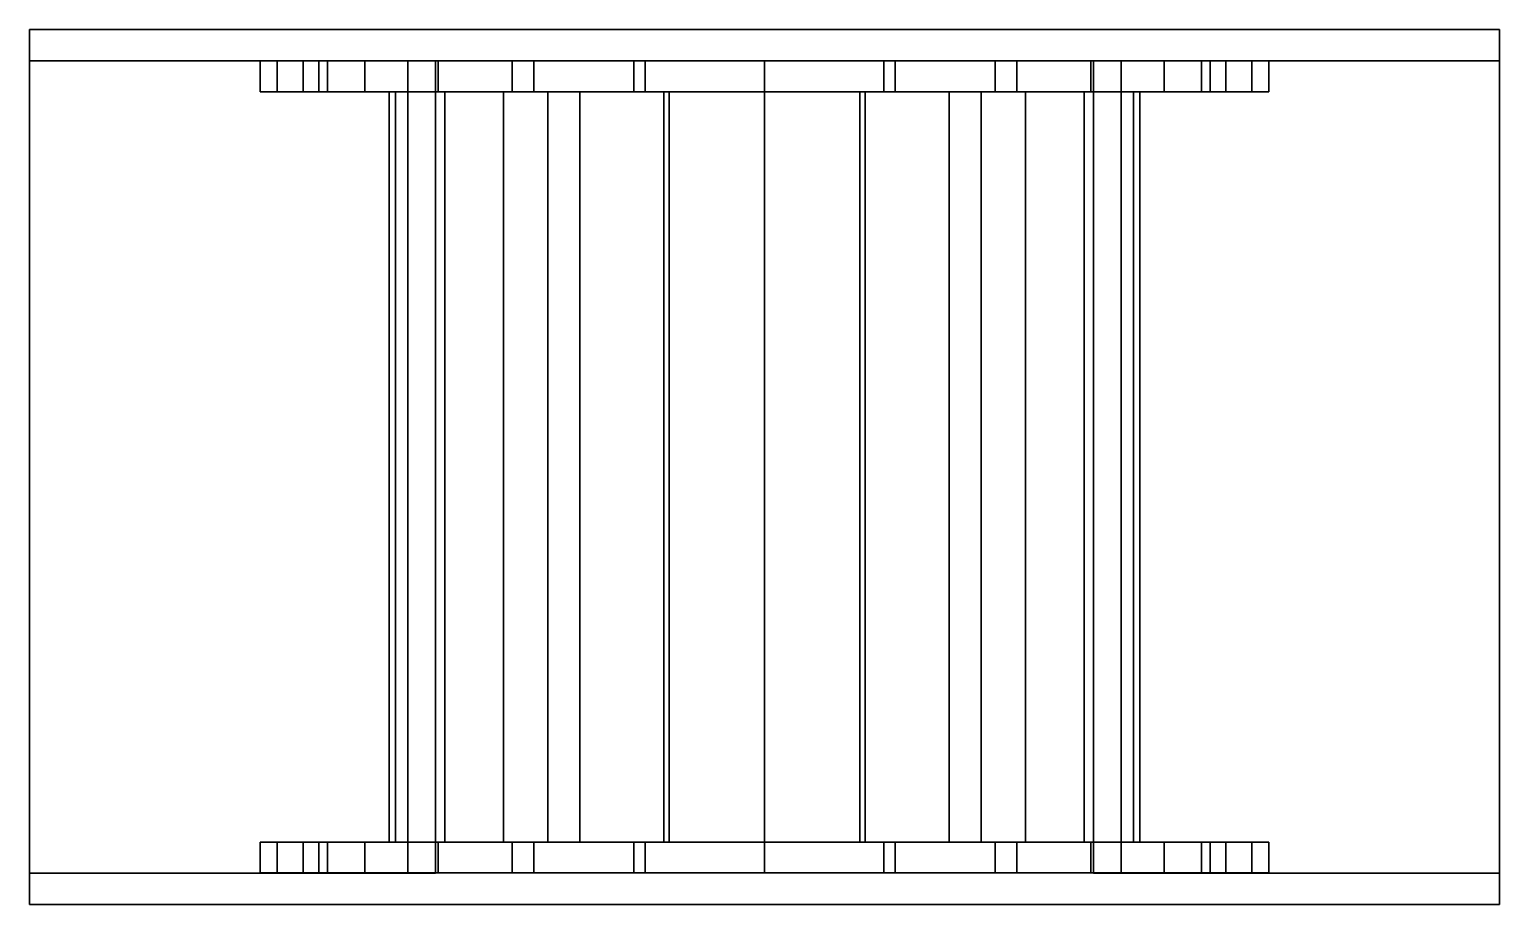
# Model space of a CAD drawing. Extents: x -0.29 to 0.9, y -0.36 to 0.36.
import ezdxf

# ---------------------------------------------------------------- set-up
doc = ezdxf.new("R2010")
doc.units = 0

msp = doc.modelspace()

# ---------------------------------------------------------------- meshes
mesh = msp.add_polyface()
corners = [(-0.2925, 0.3556, 2.0125), (-0.2925, 0.3556, 1.8093), (-0.2925, -0.3556, 1.8093), (-0.2925, -0.3556, 2.0125), (0.9025, 0.3556, 2.0125), (0.9025, 0.3556, 1.8093), (0.9025, -0.3556, 2.0125), (0.9025, -0.3556, 1.8093)]
mesh.append_faces([[corners[k] for k in face] for face in [(3, 0, 1, 2), (0, 3, 6, 4), (0, 4, 5, 1), (2, 1, 5, 7), (6, 3, 2, 7), (4, 6, 7, 5)]])
mesh = msp.add_polyface()
corners = [(-0.2925, 0.3302, 0.0821), (-0.2925, 0.3302, 0), (-0.2925, -0.3302, 0), (-0.2925, -0.3302, 0.0821), (0.0377, 0.3302, 0.0821), (0.0377, 0.3302, 0), (0.0377, -0.3302, 0.0821), (0.0377, -0.3302, 0)]
mesh.append_faces([[corners[k] for k in face] for face in [(3, 0, 1, 2), (0, 3, 6, 4), (0, 4, 5, 1), (2, 1, 5, 7), (6, 3, 2, 7), (4, 6, 7, 5)]])
mesh = msp.add_polyface()
corners = [(0.305, 0.305, 3.11), (0.2079, 0.305, 3.0972), (0.305, 0.305, 3.145), (0.1, 0.305, 3.0901), (0.305, 0.33, 3.11), (0.1989, 0.33, 3.131), (0.1175, 0.33, 3.0598), (0.2079, 0.33, 3.0972), (0.1175, 0.305, 3.0598), (0.4111, 0.33, 3.131), (0.305, 0.33, 3.145), (0.1989, 0.305, 3.131), (0.0398, 0.305, 3), (0.1, 0.33, 3.0901), (0.4021, 0.33, 3.0972), (0.4021, 0.305, 3.0972), (0.0398, 0.33, 3), (0.51, 0.33, 3.0901), (0.4111, 0.305, 3.131), (0.51, 0.305, 3.0901), (0.0151, 0.33, 3.0249), (0.4925, 0.33, 3.0598), (0.5702, 0.305, 3), (0.4925, 0.305, 3.0598), (-0.0198, 0.33, 2.9225), (-0.0198, 0.305, 2.9225), (0.6601, 0.305, 2.94), (0.5949, 0.305, 3.0249), (-0.0501, 0.305, 2.94), (0.0151, 0.305, 3.0249), (-0.0572, 0.305, 2.8321), (0.5702, 0.33, 3), (0.6298, 0.33, 2.9225), (-0.0572, 0.33, 2.8321), (0.5949, 0.33, 3.0249), (-0.0501, 0.33, 2.94), (-0.091, 0.33, 2.8411), (0.6601, 0.33, 2.94), (0.6672, 0.305, 2.8321), (0.6298, 0.305, 2.9225), (-0.07, 0.33, 2.735), (-0.07, 0.305, 2.735), (0.68, 0.305, 2.735), (0.701, 0.305, 2.8411), (-0.091, 0.305, 2.8411), (0.6672, 0.33, 2.8321), (-0.0572, 0.305, 2.6379), (0.701, 0.33, 2.8411), (-0.105, 0.33, 2.735), (-0.091, 0.305, 2.6289), (-0.105, 0.305, 2.735), (0.68, 0.33, 2.735), (0.6672, 0.305, 2.6379), (-0.0572, 0.33, 2.6379), (0.6298, 0.305, 2.5475), (0.715, 0.33, 2.735), (0.715, 0.305, 2.735), (0.701, 0.305, 2.6289), (-0.091, 0.33, 2.6289), (0.0398, 0.305, 2.4698), (-0.0198, 0.33, 2.5475), (0.6672, 0.33, 2.6379), (0.701, 0.33, 2.6289), (-0.0198, 0.305, 2.5475), (0.5702, 0.305, 2.4698), (0.6601, 0.33, 2.53), (0.6601, 0.305, 2.53), (-0.0501, 0.33, 2.53), (0.0151, 0.305, 2.4451), (-0.0501, 0.305, 2.53), (0.1, 0.305, 2.3799), (0.0151, 0.33, 2.4451), (0.6298, 0.33, 2.5475), (0.0398, 0.33, 2.4698), (0.5949, 0.305, 2.4451), (0.2079, 0.305, 2.3728), (0.1175, 0.33, 2.4102), (0.1, 0.33, 2.3799), (0.5702, 0.33, 2.4698), (0.5949, 0.33, 2.4451), (0.2079, 0.33, 2.3728), (0.1175, 0.305, 2.4102), (0.51, 0.33, 2.3799), (0.1989, 0.305, 2.339), (0.305, 0.305, 2.325), (0.1989, 0.33, 2.339), (0.4925, 0.33, 2.4102), (0.4021, 0.33, 2.3728), (0.4021, 0.305, 2.3728), (0.4925, 0.305, 2.4102), (0.305, 0.33, 2.36), (0.51, 0.305, 2.3799), (0.305, 0.33, 2.325), (0.305, 0.305, 2.36), (0.4111, 0.33, 2.339), (0.4111, 0.305, 2.339)]
mesh.append_faces([[corners[k] for k in face] for face in [(1, 0, 2, 11), (0, 1, 7, 4), (0, 15, 18, 2), (10, 5, 11, 2), (8, 1, 11, 3), (4, 7, 5, 10), (15, 0, 4, 14), (6, 7, 1, 8), (15, 23, 19, 18), (9, 10, 2, 18), (5, 13, 3, 11), (12, 8, 3, 29), (7, 6, 13, 5), (14, 4, 10, 9), (14, 21, 23, 15), (16, 6, 8, 12), (23, 22, 27, 19), (17, 9, 18, 19), (13, 20, 29, 3), (25, 12, 29, 28), (6, 16, 20, 13), (21, 14, 9, 17), (21, 31, 22, 23), (24, 16, 12, 25), (22, 39, 26, 27), (34, 17, 19, 27), (20, 35, 28, 29), (30, 25, 28, 44), (16, 24, 35, 20), (31, 21, 17, 34), (31, 32, 39, 22), (33, 24, 25, 30), (39, 38, 43, 26), (37, 34, 27, 26), (35, 36, 44, 28), (41, 30, 44, 50), (24, 33, 36, 35), (32, 31, 34, 37), (32, 45, 38, 39), (40, 33, 30, 41), (38, 42, 56, 43), (47, 37, 26, 43), (36, 48, 50, 44), (50, 49, 46, 41), (33, 40, 48, 36), (45, 32, 37, 47), (45, 51, 42, 38), (53, 40, 41, 46), (42, 52, 57, 56), (55, 47, 43, 56), (48, 58, 49, 50), (63, 46, 49, 69), (58, 48, 40, 53), (51, 45, 47, 55), (51, 61, 52, 42), (60, 53, 46, 63), (52, 54, 66, 57), (62, 55, 56, 57), (58, 67, 69, 49), (59, 63, 69, 68), (53, 60, 67, 58), (61, 51, 55, 62), (61, 72, 54, 52), (73, 60, 63, 59), (54, 64, 74, 66), (65, 62, 57, 66), (67, 71, 68, 69), (81, 59, 68, 70), (60, 73, 71, 67), (72, 61, 62, 65), (72, 78, 64, 54), (76, 73, 59, 81), (64, 89, 91, 74), (79, 65, 66, 74), (71, 77, 70, 68), (75, 81, 70, 83), (73, 76, 77, 71), (78, 72, 65, 79), (78, 86, 89, 64), (80, 76, 81, 75), (89, 88, 95, 91), (82, 79, 74, 91), (77, 85, 83, 70), (93, 75, 83, 84), (76, 80, 85, 77), (86, 78, 79, 82), (86, 87, 88, 89), (90, 80, 75, 93), (88, 93, 84, 95), (94, 82, 91, 95), (85, 92, 84, 83), (80, 90, 92, 85), (87, 86, 82, 94), (87, 90, 93, 88), (92, 94, 95, 84), (90, 87, 94, 92)]])
mesh = msp.add_polyface()
corners = [(0.5723, 0.3302, 0.0821), (0.5723, 0.3302, 0), (0.5723, -0.3302, 0), (0.5723, -0.3302, 0.0821), (0.9025, 0.3302, 0.0821), (0.9025, 0.3302, 0), (0.9025, -0.3302, 0.0821), (0.9025, -0.3302, 0)]
mesh.append_faces([[corners[k] for k in face] for face in [(3, 0, 1, 2), (0, 3, 6, 4), (0, 4, 5, 1), (2, 1, 5, 7), (6, 3, 2, 7), (4, 6, 7, 5)]])
mesh = msp.add_polyface()
corners = [(0, 0.305, 2.8167), (0, 0.305, 2.735), (0, -0.3048, 2.735), (0, -0.3048, 2.8167), (0, -0.3048, 2.6533), (0.005, -0.3048, 2.735), (0.005, 0.305, 2.735), (0.0452, -0.3048, 2.885), (0.0152, 0.305, 2.8126), (0, -0.3048, 2.9111), (0, -0.3048, 2.5589), (0.0152, -0.3048, 2.8126), (0.0929, -0.3048, 2.9471), (0, 0.305, 2.9111), (0.0452, 0.305, 2.885), (0, 0.305, 2.6533), (0.0152, -0.3048, 2.6574), (0.0152, 0.305, 2.6574), (0.0929, -0.3048, 2.5229), (0.0929, 0.305, 2.9471), (0.1289, -0.3048, 3.04), (0, 0.305, 3.04), (0, 0.305, 2.5589), (0.0452, 0.305, 2.585), (0, 0.305, 2.43), (0, -0.3048, 2.43), (0, -0.3048, 3.04), (0.0452, -0.3048, 2.585), (0.1289, -0.3048, 2.43), (0.2233, -0.3048, 3.04), (0.155, 0.305, 2.9948), (0.1289, 0.305, 3.04), (0.0929, 0.305, 2.5229), (0.2233, 0.305, 3.04), (0.155, -0.3048, 2.4752), (0.2233, -0.3048, 2.43), (0.2274, -0.3048, 3.0248), (0.155, -0.3048, 2.9948), (0.2274, 0.305, 3.0248), (0.1289, 0.305, 2.43), (0.1289, 0.305, 2.0125), (0.1289, -0.3048, 2.0125), (0, -0.3048, 2.0125), (0, 0.305, 2.0125), (0.305, -0.3048, 3.04), (0.305, 0.305, 3.04), (0.2274, -0.3048, 2.4452), (0.2274, 0.305, 2.4452), (0.155, 0.305, 2.4752), (0.305, -0.3048, 2.43), (0.305, -0.3048, 3.035), (0.3826, -0.3048, 3.0248), (0.2233, 0.305, 2.43), (0.2233, 0.305, 2.0125), (0.2233, -0.3048, 2.0125), (0.3867, -0.3048, 3.04), (0.3867, 0.305, 3.04), (0.305, -0.3048, 2.435), (0.3867, -0.3048, 2.43), (0.3826, -0.3048, 2.4452), (0.305, 0.305, 3.035), (0.3826, 0.305, 3.0248), (0.305, 0.305, 2.43), (0.305, 0.305, 2.0125), (0.305, -0.3048, 2.0125), (0.4811, -0.3048, 3.04), (0.305, 0.305, 2.435), (0.4811, -0.3048, 2.43), (0.455, -0.3048, 2.4752), (0.61, -0.3048, 3.04), (0.5171, -0.3048, 2.9471), (0.455, 0.305, 2.9948), (0.4811, 0.305, 3.04), (0.3826, 0.305, 2.4452), (0.3867, 0.305, 2.43), (0.3867, 0.305, 2.0125), (0.3867, -0.3048, 2.0125), (0.4811, -0.3048, 2.0125), (0.61, -0.3048, 2.43), (0.455, -0.3048, 2.9948), (0.5171, 0.305, 2.9471), (0.5648, -0.3048, 2.885), (0.4811, 0.305, 2.43), (0.4811, 0.305, 2.0125), (0.61, 0.305, 3.04), (0.61, -0.3048, 2.9111), (0.5171, -0.3048, 2.5229), (0.455, 0.305, 2.4752), (0.61, -0.3048, 2.5589), (0.61, -0.3048, 2.8167), (0.61, 0.305, 2.9111), (0.5171, 0.305, 2.5229), (0.61, 0.305, 2.43), (0.61, -0.3048, 2.0125), (0.61, 0.305, 2.0125), (0.61, 0.305, 2.8167), (0.61, 0.305, 2.5589), (0.5648, 0.305, 2.885), (0.5948, 0.305, 2.8126), (0.61, 0.305, 2.735), (0.61, -0.3048, 2.735), (0.5648, -0.3048, 2.585), (0.5648, 0.305, 2.585), (0.61, 0.305, 2.6533), (0.61, -0.3048, 2.6533), (0.5948, -0.3048, 2.8126), (0.605, 0.305, 2.735), (0.5948, 0.305, 2.6574), (0.5948, -0.3048, 2.6574), (0.605, -0.3048, 2.7348), (0.605, -0.3048, 2.735), (0.605, 0.305, 2.7348)]
mesh.append_faces([[corners[k] for k in face] for face in [(3, 2, 5, 11), (0, 1, 2, 3), (16, 5, 2, 4), (11, 5, 6, 8), (9, 3, 11, 7), (1, 0, 8, 6), (1, 15, 4, 2), (13, 0, 3, 9), (5, 16, 17, 6), (4, 10, 27, 16), (7, 11, 8, 14), (26, 9, 7, 12), (0, 13, 14, 8), (6, 17, 15, 1), (15, 22, 10, 4), (21, 13, 9, 26), (16, 27, 23, 17), (10, 25, 18, 27), (12, 7, 14, 19), (12, 37, 20, 26), (13, 21, 19, 14), (22, 15, 17, 23), (22, 24, 25, 10), (26, 20, 31, 21), (27, 18, 32, 23), (18, 25, 28, 34), (37, 12, 19, 30), (37, 36, 29, 20), (30, 19, 21, 31), (24, 22, 23, 32), (24, 43, 42, 25), (20, 29, 33, 31), (18, 34, 48, 32), (42, 41, 28, 25), (34, 28, 35, 46), (36, 37, 30, 38), (44, 29, 36, 50), (38, 30, 31, 33), (24, 32, 48, 39), (40, 43, 24, 39), (40, 41, 42, 43), (29, 44, 45, 33), (34, 46, 47, 48), (41, 54, 35, 28), (46, 35, 49, 57), (50, 36, 38, 60), (50, 51, 55, 44), (33, 45, 60, 38), (39, 48, 47, 52), (53, 40, 39, 52), (40, 53, 54, 41), (44, 55, 56, 45), (46, 57, 66, 47), (54, 64, 49, 35), (57, 49, 58, 59), (51, 50, 60, 61), (51, 79, 65, 55), (61, 60, 45, 56), (52, 47, 66, 62), (63, 53, 52, 62), (53, 63, 64, 54), (55, 65, 72, 56), (57, 59, 73, 66), (64, 76, 58, 49), (59, 58, 67, 68), (79, 51, 61, 71), (69, 65, 79, 70), (71, 61, 56, 72), (62, 66, 73, 74), (75, 63, 62, 74), (63, 75, 76, 64), (84, 72, 65, 69), (59, 68, 87, 73), (76, 77, 67, 58), (68, 67, 78, 86), (70, 79, 71, 80), (70, 81, 85, 69), (72, 84, 80, 71), (74, 73, 87, 82), (83, 75, 74, 82), (75, 83, 77, 76), (90, 84, 69, 85), (68, 86, 91, 87), (78, 67, 77, 93), (101, 86, 78, 88), (81, 70, 80, 97), (81, 105, 89, 85), (97, 80, 84, 90), (82, 87, 91, 92), (82, 92, 94, 83), (93, 77, 83, 94), (95, 90, 85, 89), (86, 101, 102, 91), (94, 92, 78, 93), (92, 96, 88, 78), (108, 101, 88, 104), (105, 81, 97, 98), (105, 110, 100, 89), (98, 97, 90, 95), (91, 102, 96, 92), (99, 95, 89, 100), (101, 108, 107, 102), (96, 103, 104, 88), (110, 109, 108), (108, 104, 100), (108, 100, 110), (110, 105, 98, 106), (106, 98, 95, 99), (102, 107, 103, 96), (103, 99, 100, 104), (108, 109, 111, 107), (103, 107, 111), (111, 106, 99), (111, 99, 103), (109, 110, 106, 111)]])
mesh = msp.add_polyface()
corners = [(0.305, -0.3298, 3.11), (0.2079, -0.3298, 3.0972), (0.305, -0.3298, 3.145), (0.1, -0.3298, 3.0901), (0.305, -0.3048, 3.11), (0.1989, -0.3048, 3.131), (0.1175, -0.3048, 3.0598), (0.2079, -0.3048, 3.0972), (0.1175, -0.3298, 3.0598), (0.4111, -0.3048, 3.131), (0.305, -0.3048, 3.145), (0.1989, -0.3298, 3.131), (0.0398, -0.3298, 3), (0.1, -0.3048, 3.0901), (0.4021, -0.3048, 3.0972), (0.4021, -0.3298, 3.0972), (0.0398, -0.3048, 3), (0.51, -0.3048, 3.0901), (0.4111, -0.3298, 3.131), (0.51, -0.3298, 3.0901), (0.0151, -0.3048, 3.0249), (0.4925, -0.3048, 3.0598), (0.5702, -0.3298, 3), (0.4925, -0.3298, 3.0598), (-0.0198, -0.3048, 2.9225), (-0.0198, -0.3298, 2.9225), (0.6601, -0.3298, 2.94), (0.5949, -0.3298, 3.0249), (-0.0501, -0.3298, 2.94), (0.0151, -0.3298, 3.0249), (-0.0572, -0.3298, 2.8321), (0.5702, -0.3048, 3), (0.6298, -0.3048, 2.9225), (-0.0572, -0.3048, 2.8321), (0.5949, -0.3048, 3.0249), (-0.0501, -0.3048, 2.94), (-0.091, -0.3048, 2.8411), (0.6601, -0.3048, 2.94), (0.6672, -0.3298, 2.8321), (0.6298, -0.3298, 2.9225), (-0.07, -0.3048, 2.735), (-0.07, -0.3298, 2.735), (0.68, -0.3298, 2.735), (0.701, -0.3298, 2.8411), (-0.091, -0.3298, 2.8411), (0.6672, -0.3048, 2.8321), (-0.0572, -0.3298, 2.6379), (0.701, -0.3048, 2.8411), (-0.105, -0.3048, 2.735), (-0.091, -0.3298, 2.6289), (-0.105, -0.3298, 2.735), (0.68, -0.3048, 2.735), (0.6672, -0.3298, 2.6379), (-0.0572, -0.3048, 2.6379), (0.6298, -0.3298, 2.5475), (0.715, -0.3048, 2.735), (0.715, -0.3298, 2.735), (0.701, -0.3298, 2.6289), (-0.091, -0.3048, 2.6289), (0.0398, -0.3298, 2.4698), (-0.0198, -0.3048, 2.5475), (0.6672, -0.3048, 2.6379), (0.701, -0.3048, 2.6289), (-0.0198, -0.3298, 2.5475), (0.5702, -0.3298, 2.4698), (0.6601, -0.3048, 2.53), (0.6601, -0.3298, 2.53), (-0.0501, -0.3048, 2.53), (0.0151, -0.3298, 2.4451), (-0.0501, -0.3298, 2.53), (0.1, -0.3298, 2.3799), (0.0151, -0.3048, 2.4451), (0.6298, -0.3048, 2.5475), (0.0398, -0.3048, 2.4698), (0.5949, -0.3298, 2.4451), (0.2079, -0.3298, 2.3728), (0.1175, -0.3048, 2.4102), (0.1, -0.3048, 2.3799), (0.5702, -0.3048, 2.4698), (0.5949, -0.3048, 2.4451), (0.2079, -0.3048, 2.3728), (0.1175, -0.3298, 2.4102), (0.51, -0.3048, 2.3799), (0.1989, -0.3298, 2.339), (0.305, -0.3298, 2.325), (0.1989, -0.3048, 2.339), (0.4925, -0.3048, 2.4102), (0.4021, -0.3048, 2.3728), (0.4021, -0.3298, 2.3728), (0.4925, -0.3298, 2.4102), (0.305, -0.3048, 2.36), (0.51, -0.3298, 2.3799), (0.305, -0.3048, 2.325), (0.305, -0.3298, 2.36), (0.4111, -0.3048, 2.339), (0.4111, -0.3298, 2.339)]
mesh.append_faces([[corners[k] for k in face] for face in [(1, 0, 2, 11), (0, 1, 7, 4), (0, 15, 18, 2), (10, 5, 11, 2), (8, 1, 11, 3), (4, 7, 5, 10), (15, 0, 4, 14), (6, 7, 1, 8), (15, 23, 19, 18), (9, 10, 2, 18), (5, 13, 3, 11), (12, 8, 3, 29), (7, 6, 13, 5), (14, 4, 10, 9), (14, 21, 23, 15), (16, 6, 8, 12), (23, 22, 27, 19), (17, 9, 18, 19), (13, 20, 29, 3), (25, 12, 29, 28), (6, 16, 20, 13), (21, 14, 9, 17), (21, 31, 22, 23), (24, 16, 12, 25), (22, 39, 26, 27), (34, 17, 19, 27), (20, 35, 28, 29), (30, 25, 28, 44), (16, 24, 35, 20), (31, 21, 17, 34), (31, 32, 39, 22), (33, 24, 25, 30), (39, 38, 43, 26), (37, 34, 27, 26), (35, 36, 44, 28), (41, 30, 44, 50), (24, 33, 36, 35), (32, 31, 34, 37), (32, 45, 38, 39), (40, 33, 30, 41), (38, 42, 56, 43), (47, 37, 26, 43), (36, 48, 50, 44), (50, 49, 46, 41), (33, 40, 48, 36), (45, 32, 37, 47), (45, 51, 42, 38), (53, 40, 41, 46), (42, 52, 57, 56), (55, 47, 43, 56), (48, 58, 49, 50), (63, 46, 49, 69), (58, 48, 40, 53), (51, 45, 47, 55), (51, 61, 52, 42), (60, 53, 46, 63), (52, 54, 66, 57), (62, 55, 56, 57), (58, 67, 69, 49), (59, 63, 69, 68), (53, 60, 67, 58), (61, 51, 55, 62), (61, 72, 54, 52), (73, 60, 63, 59), (54, 64, 74, 66), (65, 62, 57, 66), (67, 71, 68, 69), (81, 59, 68, 70), (60, 73, 71, 67), (72, 61, 62, 65), (72, 78, 64, 54), (76, 73, 59, 81), (64, 89, 91, 74), (79, 65, 66, 74), (71, 77, 70, 68), (75, 81, 70, 83), (73, 76, 77, 71), (78, 72, 65, 79), (78, 86, 89, 64), (80, 76, 81, 75), (89, 88, 95, 91), (82, 79, 74, 91), (77, 85, 83, 70), (93, 75, 83, 84), (76, 80, 85, 77), (86, 78, 79, 82), (86, 87, 88, 89), (90, 80, 75, 93), (88, 93, 84, 95), (94, 82, 91, 95), (85, 92, 84, 83), (80, 90, 92, 85), (87, 86, 82, 94), (87, 90, 93, 88), (92, 94, 95, 84), (90, 87, 94, 92)]])

doc.saveas('drawing.dxf')
